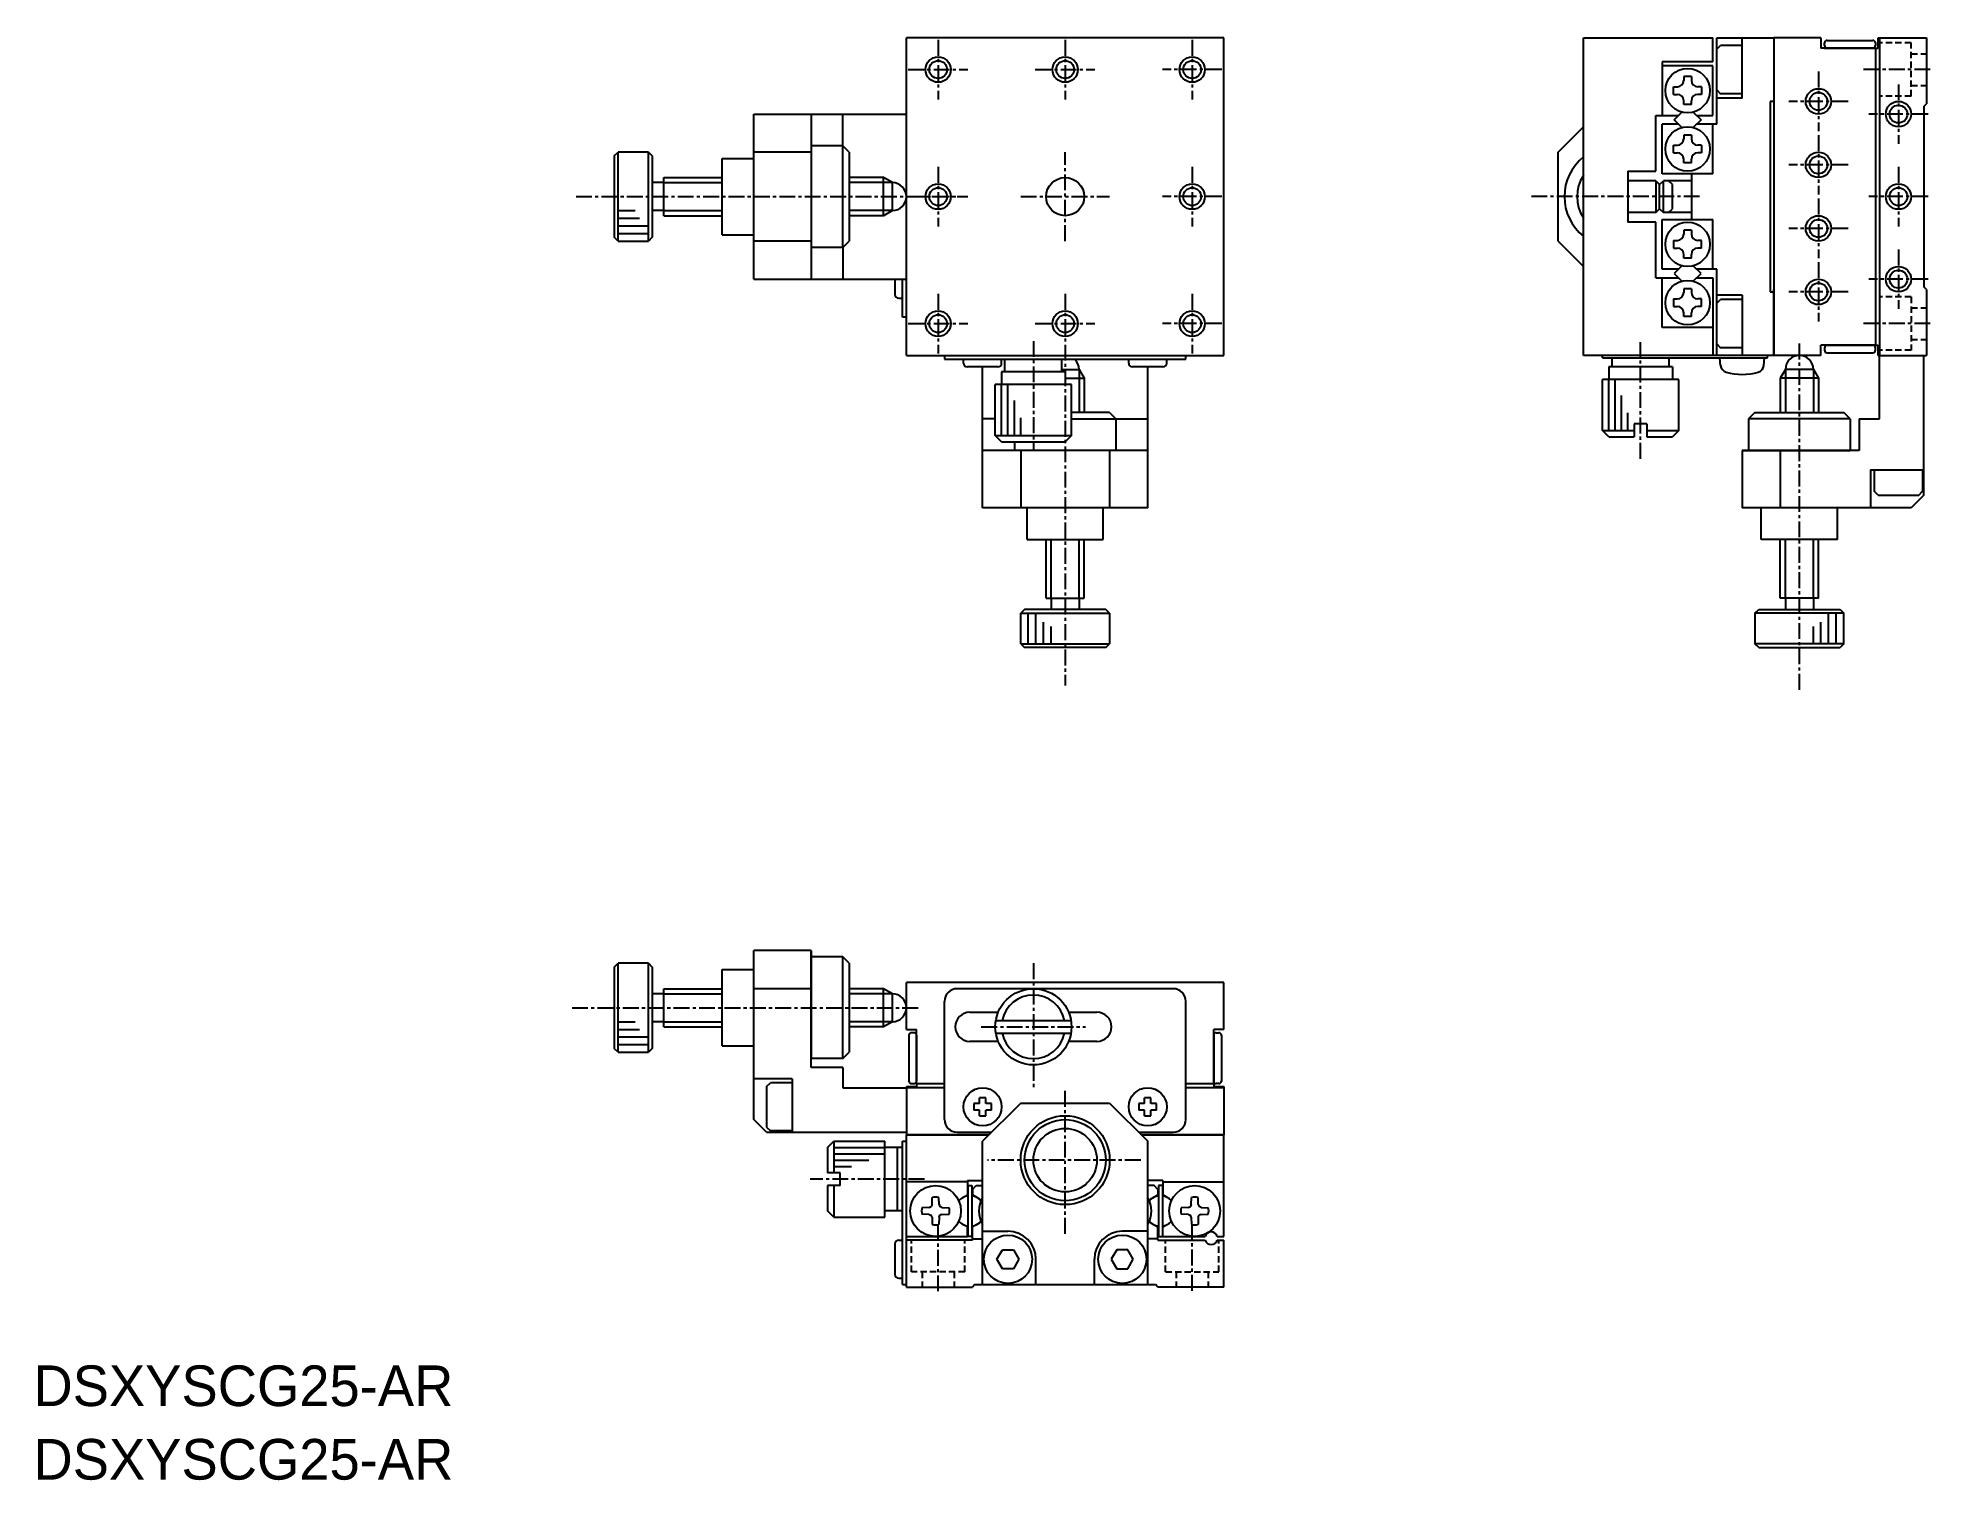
# Model space of a CAD drawing. Extents: x 358 to 507, y 175 to 289.
import ezdxf

# ---------------------------------------------------------------- set-up
doc = ezdxf.new("R2010")
doc.units = 0
doc.linetypes.add('CENTER', pattern=[2, 1.25, -0.25, 0.25, -0.25])
doc.linetypes.add('DASHED', pattern=[0.75, 0.5, -0.25])
doc.layers.get('0').update_dxf_attribs({"linetype": 'CONTINUOUS'})
doc.layers.add('CENTER', color=1, linetype='CENTER')

msp = doc.modelspace()

# ---------------------------------------------------------------- linework, layer by layer
at = {"color": 7, "linetype": 'CONTINUOUS'}
for p, q in [((426.33, 264.02), (426.33, 289.02)), ((451.33, 289.02), (426.33, 289.02)), ((451.33, 264.02), (451.33, 289.02)), ((479.63, 289.02), (489.83, 289.02)), ((479.63, 264.02), (479.63, 289.02)), ((489.83, 287.12), (489.83, 289.02)), ((490.13, 282.22), (490.13, 289.02)), ((490.13, 289.02), (494.63, 289.02)), ((492.13, 284.27), (492.13, 289.02)), ((494.63, 289.02), (494.63, 264.02)), ((498.33, 289.02), (494.63, 289.02)), ((494.63, 289.02), (494.63, 264.02)), ((494.63, 289.02), (494.63, 283.82)), ((498.33, 289.02), (498.33, 288.22)), ((502.83, 289.02), (506.63, 289.02)), ((502.83, 288.22), (502.83, 289.02)), ((502.93, 289.02), (502.93, 264.02)), ((506.63, 289.02), (506.63, 283.82)), ((490.13, 288.12), (490.43, 288.42)), ((492.13, 288.42), (490.43, 288.42)), ((502.63, 288.22), (498.33, 288.22)), ((498.61, 288.42), (498.61, 288.62)), ((498.61, 288.22), (502.83, 288.22)), ((498.81, 288.82), (502.41, 288.82)), ((498.81, 288.22), (502.41, 288.22)), ((499.8, 288.22), (501.41, 288.22)), ((502.61, 288.62), (502.61, 288.42)), ((502.63, 288.22), (502.63, 264.82)), ((485.83, 287.12), (485.83, 282.92)), ((489.83, 287.12), (485.83, 287.12)), ((489.83, 286.82), (485.83, 286.82)), ((489.83, 282.92), (489.83, 286.82)), ((486.73, 284.57), (486.73, 285.17)), ((486.73, 285.17), (487.03, 285.17)), ((486.73, 284.57), (487.03, 284.57)), ((488.13, 285.97), (487.53, 285.97)), ((487.53, 285.97), (487.53, 285.67)), ((488.13, 285.97), (488.13, 285.67)), ((488.93, 285.17), (488.63, 285.17)), ((488.93, 284.57), (488.63, 284.57)), ((488.93, 285.17), (488.93, 284.57)), ((490.13, 284.92), (490.43, 284.62)), ((492.13, 284.62), (490.43, 284.62)), ((486.77, 282.57), (487.38, 283.18)), ((487.53, 283.77), (487.53, 284.07)), ((488.13, 283.77), (487.53, 283.77)), ((488.13, 283.77), (488.13, 284.07)), ((488.28, 283.18), (488.89, 282.57)), ((492.13, 284.27), (490.13, 284.27)), ((494.33, 284.02), (494.33, 269.02)), ((494.63, 284.02), (494.33, 284.02)), ((506.43, 283.62), (506.63, 283.82)), ((506.43, 283.62), (506.43, 269.42)), ((414.33, 270.02), (414.33, 283.02)), ((414.33, 283.02), (426.33, 283.02)), ((418.83, 283.02), (418.83, 270.02)), ((421.33, 280.52), (421.33, 283.02)), ((477.63, 280.02), (479.63, 282.02)), ((485.33, 278.52), (485.33, 282.92)), ((485.33, 282.92), (487.12, 282.92)), ((487.12, 282.22), (485.83, 282.22)), ((485.83, 278.32), (485.83, 282.22)), ((487.38, 281.96), (486.77, 282.57)), ((488.89, 282.57), (488.28, 281.96)), ((488.54, 282.92), (489.83, 282.92)), ((490.13, 282.22), (488.54, 282.22)), ((489.83, 278.32), (489.83, 282.22)), ((421.33, 280.52), (418.83, 280.52)), ((421.83, 280.02), (421.33, 280.52)), ((486.73, 279.97), (486.73, 280.57)), ((486.73, 280.57), (487.03, 280.57)), ((488.13, 281.37), (487.53, 281.37)), ((487.53, 281.37), (487.53, 281.07)), ((488.13, 281.37), (488.13, 281.07)), ((488.93, 280.57), (488.63, 280.57)), ((488.93, 280.57), (488.93, 279.97)), ((403.33, 279.72), (403.63, 280.02)), ((403.33, 279.72), (403.33, 273.32)), ((406.03, 280.02), (403.63, 280.02)), ((406.03, 280.02), (406.33, 279.72)), ((406.33, 279.72), (406.33, 273.32)), ((411.83, 279.52), (414.33, 279.52)), ((411.83, 273.52), (411.83, 279.52)), ((418.83, 280.02), (414.33, 280.02)), ((421.83, 280.02), (421.83, 273.02)), ((477.63, 276.52), (477.63, 280.02)), ((486.73, 279.97), (487.03, 279.97)), ((487.53, 279.17), (487.53, 279.47)), ((488.13, 279.17), (487.53, 279.17)), ((488.13, 279.17), (488.13, 279.47)), ((488.93, 279.97), (488.63, 279.97)), ((407.23, 277.62), (406.33, 277.62)), ((407.23, 275.02), (407.23, 278.02)), ((407.23, 278.02), (411.83, 278.02)), ((424.53, 278.02), (421.83, 278.02)), ((425.23, 277.62), (424.53, 278.02)), ((424.53, 275.02), (424.53, 278.02)), ((425.23, 275.42), (425.23, 277.62)), ((483.13, 278.52), (483.13, 274.52)), ((483.13, 278.52), (485.33, 278.52)), ((485.33, 277.77), (483.13, 277.77)), ((485.33, 277.77), (485.33, 275.27)), ((485.33, 277.77), (485.63, 277.47)), ((485.63, 277.47), (485.93, 277.77)), ((485.63, 275.57), (485.63, 277.47)), ((489.83, 278.32), (485.83, 278.32)), ((488.13, 277.77), (485.93, 277.77)), ((485.93, 275.27), (485.93, 277.77)), ((486.63, 277.47), (486.33, 277.77)), ((486.63, 275.57), (486.63, 277.47)), ((488.13, 278.32), (488.13, 274.72)), ((477.63, 273.02), (477.63, 276.52)), ((407.23, 275.42), (406.33, 275.42)), ((407.23, 275.02), (411.83, 275.02)), ((424.53, 275.02), (421.83, 275.02)), ((425.23, 275.42), (424.53, 275.02)), ((485.33, 275.27), (483.13, 275.27)), ((485.33, 274.52), (483.13, 274.52)), ((485.33, 275.27), (485.63, 275.57)), ((485.33, 270.12), (485.33, 274.52)), ((485.63, 275.57), (485.93, 275.27)), ((485.83, 274.72), (489.83, 274.72)), ((485.83, 270.82), (485.83, 274.72)), ((488.13, 275.27), (485.93, 275.27)), ((486.33, 275.27), (486.63, 275.57)), ((489.83, 270.82), (489.83, 274.72)), ((403.63, 273.02), (403.33, 273.32)), ((403.63, 273.02), (406.03, 273.02)), ((406.33, 273.32), (406.03, 273.02)), ((411.83, 273.52), (414.33, 273.52)), ((418.83, 273.02), (414.33, 273.02)), ((421.33, 272.52), (421.83, 273.02)), ((477.63, 273.02), (479.63, 271.02)), ((486.73, 273.07), (486.73, 272.47)), ((486.73, 273.07), (487.03, 273.07)), ((488.13, 273.87), (487.53, 273.87)), ((487.53, 273.87), (487.53, 273.57)), ((488.13, 273.87), (488.13, 273.57)), ((488.93, 273.07), (488.63, 273.07)), ((488.93, 272.47), (488.93, 273.07)), ((421.33, 272.52), (418.83, 272.52)), ((421.33, 272.52), (421.33, 270.02)), ((486.73, 272.47), (487.03, 272.47)), ((487.53, 271.67), (487.53, 271.97)), ((488.13, 271.67), (487.53, 271.67)), ((488.13, 271.67), (488.13, 271.97)), ((488.93, 272.47), (488.63, 272.47)), ((414.33, 270.02), (426.33, 270.02)), ((425.43, 270.02), (425.43, 268.82)), ((426.03, 267.02), (426.03, 270.02)), ((485.33, 270.12), (487.12, 270.12)), ((487.12, 270.82), (485.83, 270.82)), ((485.83, 266.22), (485.83, 270.12)), ((487.38, 271.08), (486.77, 270.47)), ((486.77, 270.47), (487.38, 269.86)), ((488.89, 270.47), (488.28, 271.08)), ((488.28, 269.86), (488.89, 270.47)), ((490.13, 270.82), (488.54, 270.82)), ((488.54, 270.12), (489.83, 270.12)), ((489.83, 270.12), (489.83, 264.02)), ((490.13, 264.02), (490.13, 270.82)), ((425.73, 268.52), (426.03, 268.52)), ((486.73, 268.47), (486.73, 267.87)), ((486.73, 268.47), (487.03, 268.47)), ((488.13, 269.27), (487.53, 269.27)), ((487.53, 269.27), (487.53, 268.97)), ((488.13, 269.27), (488.13, 268.97)), ((488.93, 268.47), (488.63, 268.47)), ((488.93, 267.87), (488.93, 268.47)), ((492.13, 268.77), (490.13, 268.77)), ((490.13, 268.12), (490.43, 268.42)), ((492.13, 268.42), (490.43, 268.42)), ((492.13, 268.77), (492.13, 264.02)), ((494.33, 269.02), (494.63, 269.02)), ((494.63, 264.02), (494.63, 269.22)), ((506.63, 269.22), (506.43, 269.42)), ((506.63, 269.22), (506.63, 264.02)), ((426.33, 267.02), (426.03, 267.02)), ((486.73, 267.87), (487.03, 267.87)), ((487.53, 267.07), (487.53, 267.37)), ((488.13, 267.07), (487.53, 267.07)), ((488.13, 267.07), (488.13, 267.37)), ((488.93, 267.87), (488.63, 267.87)), ((489.83, 266.22), (485.83, 266.22)), ((426.33, 264.02), (451.33, 264.02)), ((429.33, 264.02), (429.33, 263.72)), ((429.33, 263.72), (448.33, 263.72)), ((430.83, 263.42), (430.83, 263.72)), ((433.83, 263.42), (433.83, 263.72)), ((434.08, 262.72), (434.08, 263.72)), ((438.58, 262.72), (438.58, 263.72)), ((443.83, 263.42), (443.83, 263.72)), ((446.83, 263.42), (446.83, 263.72)), ((448.33, 263.72), (448.33, 264.02)), ((494.63, 264.02), (479.63, 264.02)), ((481.13, 263.82), (481.13, 264.02)), ((481.13, 263.82), (494.13, 263.82)), ((481.88, 263.12), (481.88, 263.82)), ((486.38, 263.12), (486.38, 263.82)), ((490.13, 264.92), (490.43, 264.62)), ((490.43, 263.23), (490.38, 263.82)), ((492.13, 264.62), (490.43, 264.62)), ((493.83, 263.23), (493.88, 263.82)), ((494.13, 263.82), (494.13, 264.02)), ((498.33, 264.02), (494.63, 264.02)), ((502.63, 264.82), (498.33, 264.82)), ((498.33, 264.02), (498.33, 264.82)), ((498.61, 264.62), (498.61, 264.42)), ((498.81, 264.82), (502.41, 264.82)), ((498.81, 264.22), (502.41, 264.22)), ((499.8, 264.82), (501.41, 264.82)), ((502.61, 264.42), (502.61, 264.62)), ((502.63, 264.82), (502.83, 264.82)), ((502.83, 264.02), (502.83, 264.82)), ((502.83, 264.02), (506.63, 264.02)), ((502.93, 259.02), (502.93, 264.02)), ((506.43, 253.02), (506.43, 264.02)), ((433.53, 263.12), (431.13, 263.12)), ((432.33, 252.02), (432.33, 263.12)), ((438.83, 262.72), (433.83, 262.72)), ((433.83, 262.72), (433.83, 261.72)), ((438.58, 262.92), (439.93, 262.92)), ((438.83, 262.72), (438.83, 261.72)), ((438.83, 262.23), (440.33, 262.23)), ((439.93, 262.92), (440.33, 262.23)), ((440.33, 262.23), (440.33, 259.52)), ((446.53, 263.12), (444.13, 263.12)), ((445.33, 252.02), (445.33, 263.12)), ((481.63, 263.12), (481.63, 262.12)), ((486.63, 263.12), (481.63, 263.12)), ((486.63, 263.12), (486.63, 262.12)), ((495.53, 262.92), (495.13, 262.23)), ((498.13, 262.23), (495.13, 262.23)), ((495.13, 262.23), (495.13, 259.52)), ((497.73, 262.92), (495.53, 262.92)), ((497.73, 262.92), (498.13, 262.23)), ((498.13, 262.23), (498.13, 259.52)), ((439.33, 261.72), (433.33, 261.72)), ((433.33, 257.72), (433.33, 261.72)), ((439.33, 257.72), (439.33, 261.72)), ((487.13, 262.12), (481.13, 262.12)), ((481.13, 258.12), (481.13, 262.12)), ((487.13, 258.12), (487.13, 262.12)), ((442.33, 259.52), (439.33, 259.52)), ((442.33, 259.52), (442.83, 259.02)), ((493.13, 259.52), (492.63, 259.02)), ((493.13, 259.52), (500.13, 259.52)), ((500.63, 259.02), (500.13, 259.52)), ((433.33, 259.02), (432.33, 259.02)), ((433.33, 257.72), (439.33, 257.72)), ((433.83, 257.22), (433.33, 257.72)), ((439.33, 257.72), (438.83, 257.22)), ((442.83, 259.02), (442.83, 256.52)), ((442.83, 259.02), (445.33, 259.02)), ((481.63, 257.62), (481.13, 258.12)), ((484.63, 258.62), (483.63, 258.62)), ((483.63, 258.62), (483.63, 257.62)), ((484.63, 258.62), (484.63, 257.62)), ((487.13, 258.12), (486.63, 257.62)), ((492.63, 259.02), (492.63, 256.52)), ((500.63, 259.02), (500.63, 256.52)), ((501.33, 259.02), (501.33, 256.52)), ((501.33, 259.02), (502.93, 259.02)), ((445.33, 256.52), (432.33, 256.52)), ((433.83, 257.22), (438.83, 257.22)), ((434.83, 257.22), (434.83, 256.52)), ((435.33, 256.52), (435.33, 252.02)), ((442.33, 256.52), (442.33, 252.02)), ((481.63, 257.62), (483.63, 257.62)), ((484.63, 257.62), (486.63, 257.62)), ((492.13, 256.52), (492.13, 252.02)), ((501.33, 256.52), (492.13, 256.52)), ((492.13, 256.52), (500.63, 256.52)), ((495.13, 256.52), (495.13, 252.02)), ((502.23, 255.02), (506.43, 255.02)), ((502.23, 255.02), (502.23, 252.02)), ((502.53, 255.02), (502.53, 253.32)), ((506.33, 255.02), (506.33, 253.32)), ((502.83, 253.02), (502.53, 253.32)), ((506.03, 253.02), (506.33, 253.32)), ((445.33, 252.02), (432.33, 252.02)), ((435.83, 249.52), (435.83, 252.02)), ((441.83, 249.52), (441.83, 252.02)), ((505.43, 252.02), (492.13, 252.02)), ((493.63, 249.52), (493.63, 252.02)), ((499.63, 249.52), (499.63, 252.02)), ((502.83, 253.02), (506.03, 253.02)), ((506.43, 253.02), (505.43, 252.02)), ((435.83, 249.52), (441.83, 249.52)), ((437.33, 244.92), (437.33, 249.52)), ((440.33, 244.92), (440.33, 249.52)), ((499.63, 249.52), (493.63, 249.52)), ((495.13, 244.92), (495.13, 249.52)), ((498.13, 244.92), (498.13, 249.52)), ((437.33, 244.92), (440.33, 244.92)), ((437.73, 244.92), (437.73, 244.02)), ((439.93, 244.92), (439.93, 244.02)), ((498.13, 244.92), (495.13, 244.92)), ((495.53, 244.92), (495.53, 244.02)), ((497.73, 244.92), (497.73, 244.02)), ((435.63, 244.02), (435.33, 243.72)), ((435.33, 241.32), (435.33, 243.72)), ((442.03, 244.02), (435.63, 244.02)), ((442.33, 243.72), (442.03, 244.02)), ((442.33, 243.72), (442.33, 241.32)), ((493.13, 243.72), (493.43, 244.02)), ((493.13, 243.72), (493.13, 241.32)), ((493.43, 244.02), (499.83, 244.02)), ((499.83, 244.02), (500.13, 243.72)), ((500.13, 241.32), (500.13, 243.72)), ((435.33, 241.32), (435.63, 241.02)), ((442.03, 241.02), (435.63, 241.02)), ((442.03, 241.02), (442.33, 241.32)), ((493.43, 241.02), (493.13, 241.32)), ((493.43, 241.02), (499.83, 241.02)), ((500.13, 241.32), (499.83, 241.02)), ((403.33, 215.86), (403.63, 216.16)), ((406.03, 216.16), (403.63, 216.16)), ((406.03, 216.16), (406.33, 215.86)), ((414.33, 203.86), (414.33, 217.16)), ((418.83, 217.16), (414.33, 217.16)), ((418.83, 207.96), (418.83, 217.16)), ((418.83, 217.16), (418.83, 208.66)), ((421.33, 216.66), (418.83, 216.66)), ((421.83, 216.16), (421.33, 216.66)), ((421.83, 216.16), (421.83, 209.16)), ((403.33, 215.86), (403.33, 209.46)), ((406.33, 215.86), (406.33, 209.46)), ((411.83, 209.66), (411.83, 215.66)), ((411.83, 215.66), (414.33, 215.66)), ((451.33, 214.66), (426.33, 214.66)), ((426.33, 210.96), (426.33, 214.66)), ((451.33, 210.96), (451.33, 214.66)), ((407.23, 213.76), (406.33, 213.76)), ((407.23, 214.16), (411.83, 214.16)), ((407.23, 211.16), (407.23, 214.16)), ((418.83, 214.16), (414.33, 214.16)), ((424.53, 214.16), (421.83, 214.16)), ((424.53, 211.16), (424.53, 214.16)), ((425.23, 213.76), (424.53, 214.16)), ((425.23, 211.56), (425.23, 213.76)), ((429.33, 203.86), (429.33, 213.16)), ((447.33, 214.16), (430.33, 214.16)), ((448.33, 203.86), (448.33, 213.16)), ((407.23, 211.56), (406.33, 211.56)), ((425.23, 211.56), (424.53, 211.16)), ((431.33, 212.31), (433.56, 212.31)), ((433.37, 211.66), (439.29, 211.66)), ((439.1, 212.31), (441.33, 212.31)), ((407.23, 211.16), (411.83, 211.16)), ((424.53, 211.16), (421.83, 211.16)), ((426.33, 210.96), (427.13, 210.96)), ((426.53, 210.49), (426.53, 206.89)), ((426.93, 210.69), (426.73, 210.69)), ((427.13, 206.66), (427.13, 210.96)), ((427.13, 210.49), (427.13, 206.89)), ((433.37, 210.66), (439.29, 210.66)), ((451.33, 210.96), (450.53, 210.96)), ((450.53, 206.66), (450.53, 210.96)), ((450.53, 210.69), (450.53, 206.46)), ((450.53, 210.49), (450.53, 206.89)), ((450.73, 210.69), (450.93, 210.69)), ((451.13, 210.49), (451.13, 206.89)), ((403.63, 209.16), (403.33, 209.46)), ((403.63, 209.16), (406.03, 209.16)), ((406.33, 209.46), (406.03, 209.16)), ((411.83, 209.66), (414.33, 209.66)), ((421.33, 208.66), (418.83, 208.66)), ((421.33, 208.66), (421.83, 209.16)), ((427.13, 209.49), (427.13, 207.89)), ((433.56, 210.01), (431.33, 210.01)), ((441.33, 210.01), (439.1, 210.01)), ((450.53, 209.49), (450.53, 207.89)), ((421.33, 207.96), (418.83, 207.96)), ((421.33, 207.96), (421.33, 206.36)), ((417.33, 207.06), (414.33, 207.06)), ((415.33, 206.46), (415.63, 206.76)), ((415.33, 206.46), (415.33, 203.26)), ((417.33, 206.76), (415.63, 206.76)), ((417.33, 207.06), (417.33, 202.86)), ((421.33, 206.36), (426.33, 206.36)), ((426.33, 206.46), (426.33, 202.66)), ((426.33, 206.46), (427.13, 206.46)), ((429.33, 206.36), (426.33, 206.36)), ((426.73, 206.69), (426.93, 206.69)), ((429.33, 206.66), (427.13, 206.66)), ((427.13, 206.66), (427.13, 206.46)), ((450.53, 206.66), (448.33, 206.66)), ((451.33, 206.36), (448.33, 206.36)), ((450.53, 206.46), (451.33, 206.46)), ((450.93, 206.69), (450.73, 206.69)), ((451.33, 206.46), (451.33, 202.66)), ((431.63, 205.11), (431.63, 204.61)), ((432.08, 205.11), (431.63, 205.11)), ((432.08, 204.61), (431.63, 204.61)), ((432.08, 205.11), (432.08, 205.56)), ((432.58, 205.56), (432.08, 205.56)), ((432.08, 204.16), (432.08, 204.61)), ((432.08, 204.16), (432.58, 204.16)), ((435.33, 205.16), (432.33, 202.16)), ((432.58, 205.11), (432.58, 205.56)), ((433.03, 205.11), (432.58, 205.11)), ((433.03, 204.61), (432.58, 204.61)), ((432.58, 204.16), (432.58, 204.61)), ((433.03, 204.61), (433.03, 205.11)), ((435.33, 205.16), (438.83, 205.16)), ((438.83, 205.16), (442.33, 205.16)), ((442.33, 205.16), (445.33, 202.16)), ((444.63, 205.11), (444.63, 204.61)), ((445.08, 205.11), (444.63, 205.11)), ((445.08, 204.61), (444.63, 204.61)), ((445.58, 205.56), (445.08, 205.56)), ((445.08, 205.11), (445.08, 205.56)), ((445.08, 204.16), (445.08, 204.61)), ((445.08, 204.16), (445.58, 204.16)), ((445.58, 205.11), (445.58, 205.56)), ((446.03, 205.11), (445.58, 205.11)), ((446.03, 204.61), (445.58, 204.61)), ((445.58, 204.16), (445.58, 204.61)), ((446.03, 204.61), (446.03, 205.11)), ((415.33, 202.86), (414.33, 203.86)), ((415.33, 203.26), (415.63, 202.96)), ((415.33, 202.86), (426.33, 202.86)), ((417.33, 202.96), (415.63, 202.96)), ((426.33, 194.36), (426.33, 202.66)), ((432.83, 202.66), (426.33, 202.66)), ((426.33, 202.66), (432.83, 202.66)), ((430.33, 202.86), (433.03, 202.86)), ((444.63, 202.86), (447.33, 202.86)), ((444.83, 202.66), (451.33, 202.66)), ((451.33, 202.66), (444.83, 202.66)), ((451.33, 194.66), (451.33, 202.66)), ((420.13, 201.66), (420.63, 202.16)), ((420.13, 201.66), (420.13, 199.66)), ((420.63, 202.16), (424.63, 202.16)), ((424.63, 196.16), (424.63, 202.16)), ((426.03, 201.66), (424.63, 201.66)), ((425.63, 196.66), (425.63, 201.66)), ((426.03, 190.86), (426.03, 202.16)), ((426.03, 190.86), (426.03, 202.16)), ((426.03, 202.16), (426.33, 202.16)), ((432.33, 190.86), (432.33, 202.16)), ((445.33, 190.86), (445.33, 202.16)), ((421.13, 199.66), (420.13, 199.66)), ((421.13, 198.66), (421.13, 199.66)), ((421.13, 198.66), (420.13, 198.66)), ((420.13, 198.66), (420.13, 196.66)), ((431.13, 198.96), (426.33, 198.96)), ((431.13, 199.06), (431.13, 197.92)), ((431.13, 199.06), (432.33, 199.06)), ((431.18, 198.66), (431.18, 194.66)), ((431.18, 198.66), (431.48, 198.66)), ((431.48, 198.66), (431.48, 194.66)), ((431.53, 198.36), (431.83, 198.66)), ((431.53, 198.36), (431.53, 197.92)), ((431.83, 198.66), (432.33, 198.66)), ((446.53, 199.06), (445.33, 199.06)), ((445.83, 198.66), (445.33, 198.66)), ((446.13, 198.36), (445.83, 198.66)), ((446.13, 198.36), (446.13, 197.92)), ((446.18, 198.66), (446.18, 194.66)), ((446.48, 198.66), (446.18, 198.66)), ((446.48, 198.66), (446.48, 194.66)), ((446.53, 199.06), (446.53, 197.92)), ((446.53, 198.96), (451.33, 198.96)), ((420.63, 196.16), (420.13, 196.66)), ((426.03, 196.66), (424.63, 196.66)), ((428.13, 196.93), (427.56, 196.92)), ((428.13, 196.93), (428.29, 197)), ((428.36, 197.16), (428.29, 197)), ((428.36, 197.16), (428.37, 197.73)), ((428.9, 197.16), (428.89, 197.73)), ((428.9, 197.16), (428.97, 197)), ((429.13, 196.93), (428.97, 197)), ((429.13, 196.93), (429.7, 196.92)), ((430.73, 197.7), (431.13, 197.92)), ((431.92, 197.7), (431.53, 197.92)), ((445.73, 197.7), (446.13, 197.92)), ((446.92, 197.7), (446.53, 197.92)), ((448.53, 196.93), (447.96, 196.92)), ((448.53, 196.93), (448.69, 197)), ((448.76, 197.16), (448.69, 197)), ((448.76, 197.16), (448.77, 197.73)), ((449.3, 197.16), (449.29, 197.73)), ((449.3, 197.16), (449.37, 197)), ((449.53, 196.93), (449.37, 197)), ((449.53, 196.93), (450.1, 196.92)), ((420.63, 196.16), (424.63, 196.16)), ((428.13, 196.39), (427.56, 196.4)), ((428.13, 196.39), (428.29, 196.32)), ((428.36, 196.16), (428.29, 196.32)), ((428.36, 196.16), (428.37, 195.59)), ((428.9, 196.16), (428.89, 195.59)), ((428.9, 196.16), (428.97, 196.32)), ((429.13, 196.39), (428.97, 196.32)), ((429.13, 196.39), (429.7, 196.4)), ((431.13, 195.4), (430.73, 195.63)), ((431.13, 194.66), (431.13, 195.4)), ((431.92, 195.63), (431.53, 195.4)), ((431.53, 194.36), (431.53, 195.39)), ((445.73, 195.63), (446.13, 195.4)), ((446.13, 194.36), (446.13, 195.39)), ((446.53, 195.4), (446.92, 195.63)), ((446.53, 194.66), (446.53, 195.4)), ((448.53, 196.39), (447.96, 196.4)), ((448.53, 196.39), (448.69, 196.32)), ((448.76, 196.16), (448.69, 196.32)), ((448.76, 196.16), (448.77, 195.59)), ((449.3, 196.16), (449.29, 195.59)), ((449.3, 196.16), (449.37, 196.32)), ((449.53, 196.39), (449.37, 196.32)), ((449.53, 196.39), (450.1, 196.4)), ((425.43, 194.06), (425.43, 191.66)), ((425.73, 194.36), (426.03, 194.36)), ((426.33, 194.66), (431.13, 194.66)), ((431.53, 194.36), (426.33, 194.36)), ((426.33, 190.66), (426.33, 194.36)), ((431.48, 194.66), (431.18, 194.66)), ((431.53, 194.46), (432.33, 194.46)), ((432.33, 195.06), (434.33, 195.06)), ((445.33, 195.06), (443.33, 195.06)), ((446.13, 194.46), (445.33, 194.46)), ((446.13, 194.36), (449.85, 194.36)), ((446.18, 194.66), (446.48, 194.66)), ((446.53, 194.66), (449.85, 194.66)), ((450.8, 194.66), (451.33, 194.66)), ((450.8, 194.36), (451.33, 194.36)), ((451.33, 190.66), (451.33, 194.36)), ((433.46, 192.86), (433.89, 193.61)), ((433.89, 192.11), (433.46, 192.86)), ((433.89, 193.61), (434.76, 193.61)), ((434.76, 193.61), (435.19, 192.86)), ((435.19, 192.86), (434.76, 192.11)), ((436.53, 190.86), (436.53, 192.86)), ((441.13, 190.86), (441.13, 192.86)), ((442.89, 193.61), (442.46, 192.86)), ((442.46, 192.86), (442.89, 192.11)), ((443.76, 193.61), (442.89, 193.61)), ((444.19, 192.86), (443.76, 193.61)), ((443.76, 192.11), (444.19, 192.86)), ((425.73, 191.36), (426.03, 191.36)), ((426.03, 190.86), (426.33, 190.86)), ((431.73, 190.86), (431.53, 190.66)), ((431.73, 190.86), (445.93, 190.86)), ((434.76, 192.11), (433.89, 192.11)), ((442.89, 192.11), (443.76, 192.11)), ((446.13, 190.66), (445.93, 190.86)), ((426.33, 190.66), (431.53, 190.66)), ((451.33, 190.66), (446.13, 190.66))]:
    msp.add_line(p, q, dxfattribs=at)
at = {"color": 3, "linetype": 'DASHED'}
for p, q in [((505.43, 288.62), (502.91, 288.62)), ((505.43, 284.42), (505.43, 288.62)), ((505.43, 287.77), (506.61, 287.77)), ((505.43, 285.27), (506.61, 285.27)), ((505.43, 284.42), (502.91, 284.42)), ((505.43, 268.62), (502.91, 268.62)), ((505.43, 268.62), (505.43, 264.42)), ((505.43, 267.77), (506.61, 267.77)), ((505.43, 265.27), (506.61, 265.27)), ((505.43, 264.42), (502.91, 264.42)), ((426.73, 191.86), (426.73, 194.36)), ((430.93, 191.86), (430.93, 194.36)), ((446.73, 191.86), (446.73, 194.36)), ((450.93, 191.86), (450.93, 194.36)), ((430.93, 191.86), (426.73, 191.86)), ((427.58, 191.86), (427.58, 190.66)), ((430.08, 191.86), (430.08, 190.66)), ((446.73, 191.86), (450.93, 191.86)), ((447.58, 191.86), (447.58, 190.66)), ((450.08, 191.86), (450.08, 190.66))]:
    msp.add_line(p, q, dxfattribs=at)
at = {"color": 3, "linetype": 'CONTINUOUS'}
for p, q in [((421.33, 272.52), (421.33, 280.52)), ((403.63, 273.02), (403.63, 280.02)), ((406.03, 273.02), (406.03, 280.02)), ((407.23, 277.62), (411.83, 277.62)), ((425.23, 277.62), (421.83, 277.62)), ((403.63, 275.42), (404.98, 275.42)), ((403.63, 274.82), (405.33, 274.82)), ((403.63, 274.22), (406.03, 274.22)), ((407.23, 275.42), (411.83, 275.42)), ((425.23, 275.42), (421.83, 275.42)), ((403.63, 273.62), (406.03, 273.62)), ((439.93, 262.92), (439.93, 259.52)), ((495.53, 262.92), (495.53, 259.52)), ((497.73, 262.92), (497.73, 259.52)), ((433.83, 257.72), (433.83, 261.72)), ((434.33, 257.72), (434.33, 261.72)), ((481.63, 258.12), (481.63, 262.12)), ((482.13, 258.12), (482.13, 262.12)), ((482.63, 258.12), (482.63, 260.87)), ((434.83, 257.72), (434.83, 260.47)), ((483.13, 258.12), (483.13, 259.5)), ((435.33, 257.72), (435.33, 259.1)), ((439.33, 259.02), (442.83, 259.02)), ((481.13, 258.12), (483.63, 258.12)), ((484.63, 258.12), (487.13, 258.12)), ((500.63, 259.02), (492.63, 259.02)), ((437.73, 244.92), (437.73, 249.52)), ((439.93, 244.92), (439.93, 249.52)), ((495.53, 244.92), (495.53, 249.52)), ((497.73, 244.92), (497.73, 249.52)), ((435.33, 243.72), (442.33, 243.72)), ((435.93, 241.32), (435.93, 243.72)), ((436.53, 241.32), (436.53, 243.72)), ((437.13, 241.32), (437.13, 243.02)), ((500.13, 243.72), (493.13, 243.72)), ((498.33, 241.32), (498.33, 243.02)), ((498.93, 241.32), (498.93, 243.72)), ((499.53, 241.32), (499.53, 243.72)), ((437.73, 241.32), (437.73, 242.67)), ((497.73, 241.32), (497.73, 242.67)), ((435.33, 241.32), (442.33, 241.32)), ((500.13, 241.32), (493.13, 241.32)), ((403.63, 209.16), (403.63, 216.16)), ((406.03, 209.16), (406.03, 216.16)), ((421.33, 208.66), (421.33, 216.66)), ((407.23, 213.76), (411.83, 213.76)), ((425.23, 213.76), (421.83, 213.76)), ((403.63, 211.56), (404.98, 211.56)), ((407.23, 211.56), (411.83, 211.56)), ((425.23, 211.56), (421.83, 211.56)), ((403.63, 210.96), (405.33, 210.96)), ((403.63, 210.36), (406.03, 210.36)), ((403.63, 209.76), (406.03, 209.76)), ((420.63, 202.16), (420.63, 199.66)), ((420.63, 201.66), (424.63, 201.66)), ((420.63, 201.16), (424.63, 201.16)), ((420.63, 200.66), (423.38, 200.66)), ((420.63, 200.16), (422, 200.16)), ((420.63, 198.66), (420.63, 196.16))]:
    msp.add_line(p, q, dxfattribs=at)
for centre, radius in [((428.83, 286.52), 1), ((438.83, 286.52), 1), ((448.83, 286.52), 1), ((498.13, 284.02), 1), ((504.43, 283.02), 1), ((498.13, 279.02), 1), ((428.83, 276.52), 1), ((448.83, 276.52), 1), ((504.43, 276.52), 1), ((498.13, 274.02), 1), ((498.13, 269.02), 1), ((504.43, 270.02), 1), ((428.83, 266.52), 1), ((438.83, 266.52), 1), ((448.83, 266.52), 1), ((438.83, 200.66), 3.2)]:
    msp.add_circle(centre, radius, dxfattribs=at)
at = {"color": 7, "linetype": 'CONTINUOUS'}
for centre, radius in [((428.83, 286.52), 0.7), ((438.83, 286.52), 0.7), ((448.83, 286.52), 0.7), ((487.83, 284.87), 1.75), ((498.13, 284.02), 0.7), ((504.43, 283.02), 0.7), ((487.83, 280.27), 1.75), ((498.13, 279.02), 0.7), ((428.83, 276.52), 0.7), ((438.83, 276.52), 1.5), ((448.83, 276.52), 0.7), ((504.43, 276.52), 0.7), ((487.83, 272.77), 1.75), ((498.13, 274.02), 0.7), ((487.83, 268.17), 1.75), ((498.13, 269.02), 0.7), ((504.43, 270.02), 0.7), ((428.83, 266.52), 0.7), ((438.83, 266.52), 0.7), ((448.83, 266.52), 0.7), ((436.33, 211.16), 3), ((432.33, 204.86), 1.5), ((445.33, 204.86), 1.5), ((438.83, 200.66), 3.5), ((438.83, 200.66), 2.5), ((428.63, 196.66), 2), ((449.03, 196.66), 2), ((434.33, 192.86), 1.9), ((443.33, 192.86), 1.9)]:
    msp.add_circle(centre, radius, dxfattribs=at)
for centre, radius, start, end in [((498.81, 288.62), 0.2, 90, 180), ((498.81, 288.42), 0.2, 180, 270), ((502.41, 288.62), 0.2, 0, 90), ((502.41, 288.42), 0.2, 270, 0), ((487.03, 285.67), 0.5, 270, 0), ((487.03, 284.07), 0.5, 0, 90), ((488.63, 285.67), 0.5, 180, 270), ((488.63, 284.07), 0.5, 90, 180), ((487.03, 281.07), 0.5, 270, 0), ((488.63, 281.07), 0.5, 180, 270), ((482.13, 276.52), 4, 128.6823, 231.3177), ((487.03, 279.47), 0.5, 0, 90), ((488.63, 279.47), 0.5, 90, 180), ((425.23, 276.52), 1.1, 270, 90), ((482.13, 276.52), 3, 146.4428, 213.5572), ((487.03, 273.57), 0.5, 270, 0), ((488.63, 273.57), 0.5, 180, 270), ((487.03, 271.97), 0.5, 0, 90), ((488.63, 271.97), 0.5, 90, 180), ((425.73, 268.82), 0.3, 180, 270), ((487.03, 268.97), 0.5, 270, 0), ((488.63, 268.97), 0.5, 180, 270), ((487.03, 267.37), 0.5, 0, 90), ((488.63, 267.37), 0.5, 90, 180), ((438.83, 262.92), 1.1, 0, 46.658), ((496.63, 262.92), 1.1, 0, 180), ((498.81, 264.62), 0.2, 90, 180), ((498.81, 264.42), 0.2, 180, 270), ((502.41, 264.62), 0.2, 0, 90), ((502.41, 264.42), 0.2, 270, 0), ((431.13, 263.42), 0.3, 180, 270), ((433.53, 263.42), 0.3, 270, 0), ((444.13, 263.42), 0.3, 180, 270), ((446.53, 263.42), 0.3, 270, 0), ((491.03, 263.28), 0.6, 184.97, 253.648), ((492.13, 267.02), 4.5, 253.607, 286.393), ((493.23, 263.28), 0.6, 286.352, 355.03), ((425.23, 212.66), 1.1, 270, 90), ((430.33, 213.16), 1, 90, 180), ((436.33, 211.16), 2.5, 11.537, 168.463), ((447.33, 213.16), 1, 0, 90), ((431.33, 211.16), 1.15, 90, 270), ((441.33, 211.16), 1.15, 270, 90), ((426.73, 210.49), 0.2, 90, 180), ((426.93, 210.49), 0.2, 0, 90), ((436.33, 211.16), 2.5, 191.537, 348.463), ((450.73, 210.49), 0.2, 90, 180), ((450.93, 210.49), 0.2, 0, 90), ((426.73, 206.89), 0.2, 180, 270), ((426.93, 206.89), 0.2, 270, 0), ((450.73, 206.89), 0.2, 180, 270), ((450.93, 206.89), 0.2, 270, 0), ((430.33, 203.86), 1, 180, 270), ((447.33, 203.86), 1, 270, 0), ((428.63, 196.66), 1.1, 166.328, 193.672), ((428.63, 196.66), 1.1, 76.328, 103.672), ((428.63, 196.66), 1.1, 346.328, 13.672), ((431.33, 196.66), 1.19, 97.2378, 137.0717), ((431.42, 196.57), 1.32, 121.4547, 136.8686), ((431.33, 196.66), 1.19, 42.9283, 82.7622), ((431.24, 196.57), 1.32, 43.1328, 58.5453), ((434.03, 196.66), 2, 148.2115, 211.7885), ((443.63, 196.66), 2, 328.2117, 31.7883), ((446.33, 196.66), 1.19, 97.2378, 137.0717), ((446.42, 196.57), 1.32, 121.4547, 136.8672), ((446.33, 196.66), 1.19, 42.9283, 82.7622), ((446.24, 196.57), 1.32, 43.1314, 58.5453), ((449.03, 196.66), 1.1, 166.328, 193.672), ((449.03, 196.66), 1.1, 76.328, 103.672), ((449.03, 196.66), 1.1, 346.328, 13.672), ((428.63, 196.66), 1.1, 256.328, 283.672), ((431.42, 196.75), 1.32, 223.1328, 238.5453), ((431.33, 196.66), 1.19, 222.9283, 262.7622), ((431.33, 196.66), 1.19, 277.2378, 317.0717), ((431.24, 196.75), 1.32, 301.4547, 316.8672), ((446.42, 196.75), 1.32, 223.1328, 238.5453), ((446.33, 196.66), 1.19, 222.9283, 262.7622), ((446.33, 196.66), 1.19, 277.2378, 317.0717), ((446.24, 196.75), 1.32, 301.4547, 316.8672), ((449.03, 196.66), 1.1, 256.328, 283.672), ((425.73, 194.06), 0.3, 90, 180), ((434.33, 192.86), 2.2, 0, 90), ((443.33, 192.86), 2.2, 90, 180), ((450.33, 194.51), 0.5, 17.4578, 162.5422), ((450.33, 194.51), 0.5, 197.4576, 342.5424), ((425.73, 191.66), 0.3, 180, 270)]:
    msp.add_arc(centre, radius, start, end, dxfattribs=at)
at = {"layer": 'CENTER', "color": 1, "linetype": 'CENTER'}
for p, q in [((428.83, 288.86), (428.83, 284.18)), ((438.83, 288.86), (438.83, 284.18)), ((448.83, 288.86), (448.83, 284.18)), ((426.48, 286.52), (431.17, 286.52)), ((436.48, 286.52), (441.17, 286.52)), ((451.17, 286.52), (446.48, 286.52)), ((498.13, 286.36), (498.13, 281.68)), ((506.93, 286.52), (501.43, 286.52)), ((504.43, 285.36), (504.43, 280.68)), ((500.48, 284.02), (495.79, 284.02)), ((506.78, 283.02), (502.09, 283.02)), ((498.13, 281.36), (498.13, 276.68)), ((428.83, 278.86), (428.83, 274.18)), ((438.83, 273.02), (438.83, 280.02)), ((448.83, 278.86), (448.83, 274.18)), ((500.48, 279.02), (495.79, 279.02)), ((504.43, 278.86), (504.43, 274.18)), ((400.33, 276.52), (431.17, 276.52)), ((426.48, 276.52), (431.17, 276.52)), ((435.33, 276.52), (442.33, 276.52)), ((451.17, 276.52), (446.48, 276.52)), ((488.78, 276.52), (475.48, 276.52)), ((498.13, 276.36), (498.13, 271.68)), ((506.78, 276.52), (502.09, 276.52)), ((500.48, 274.02), (495.79, 274.02)), ((498.13, 271.36), (498.13, 266.68)), ((504.43, 272.36), (504.43, 267.68)), ((506.78, 270.02), (502.09, 270.02)), ((428.83, 268.86), (428.83, 264.18)), ((438.83, 268.86), (438.83, 238.02)), ((448.83, 268.86), (448.83, 264.18)), ((500.48, 269.02), (495.79, 269.02)), ((426.48, 266.52), (431.17, 266.52)), ((436.48, 266.52), (441.17, 266.52)), ((451.17, 266.52), (446.48, 266.52)), ((506.93, 266.52), (501.43, 266.52)), ((436.33, 265.15), (436.33, 256.52)), ((484.13, 255.88), (484.13, 265.05)), ((496.63, 237.7), (496.63, 264.98)), ((436.33, 216.16), (436.33, 206.16)), ((400.01, 212.66), (427.28, 212.66)), ((432.23, 211.16), (440.43, 211.16)), ((438.83, 194.86), (438.83, 206.34)), ((444.79, 200.66), (432.72, 200.66)), ((427.76, 199.16), (418.75, 199.16)), ((428.83, 190.34), (428.83, 195.83)), ((448.83, 190.37), (448.83, 195.86))]:
    msp.add_line(p, q, dxfattribs=at)

# ---------------------------------------------------------------- texts
at = {"color": 7, "linetype": 'CONTINUOUS'}
for p in [(357.61, 181.3), (357.61, 175.51)]:
    msp.add_text('DSXYSCG25-AR', height=3.2, dxfattribs=at).set_placement(p)

doc.saveas('drawing.dxf')
